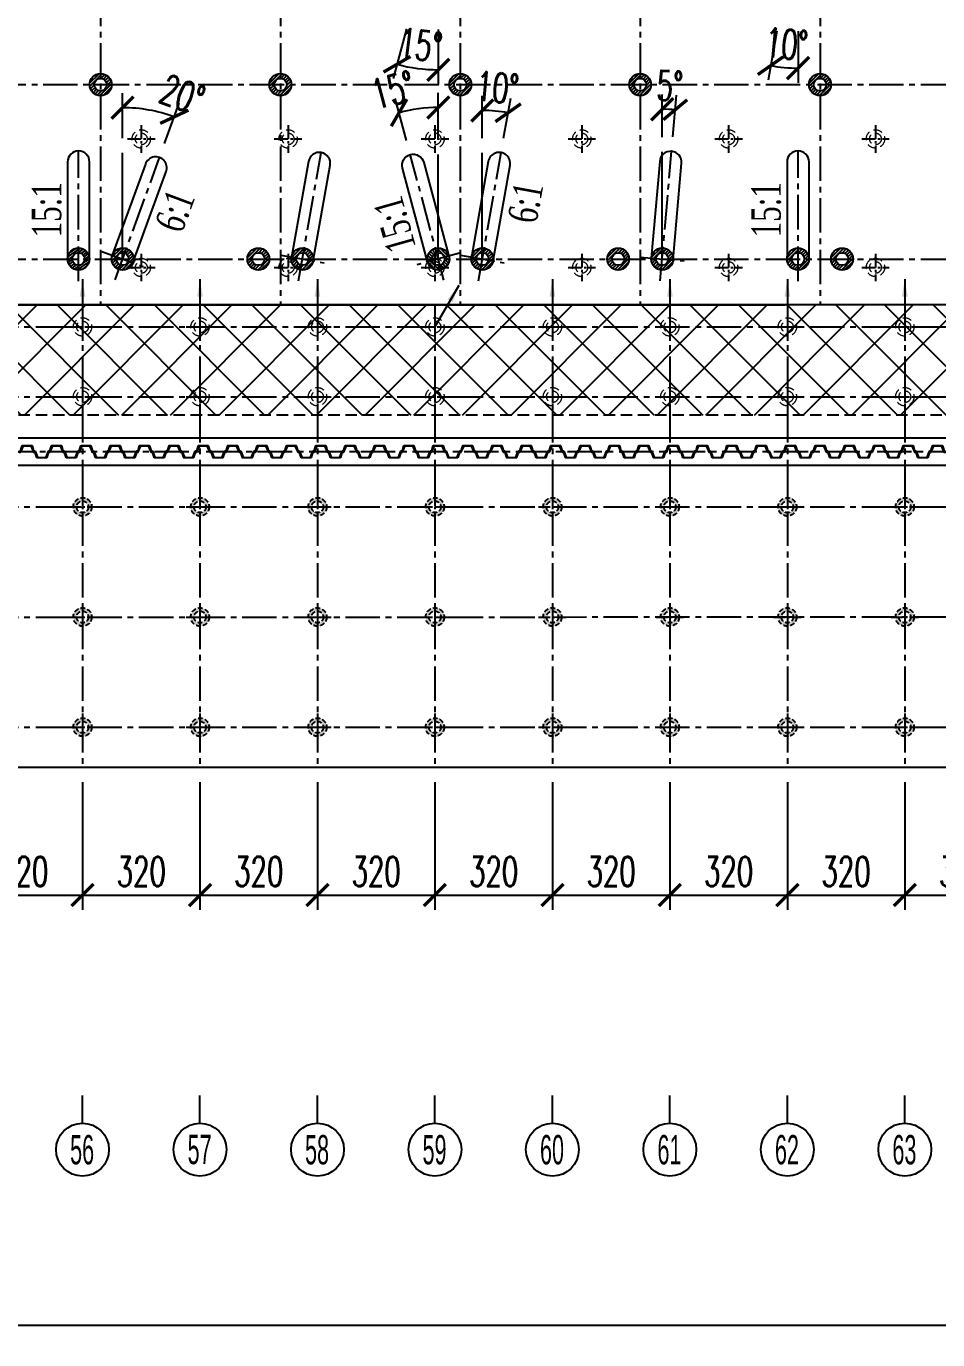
# Model space of a CAD drawing. Extents: x -64479 to 90650, y -38385 to 38270.
# Drawn here: x -33136 to -30653, y 8409 to 11987 of the extents above; entities that cross this region are included whole.
import ezdxf
from ezdxf.enums import TextEntityAlignment as Align

# ---------------------------------------------------------------- set-up
doc = ezdxf.new("R2010")
doc.units = 0
doc.header["$MEASUREMENT"] = 0
for name, pattern in [('CENTER', [2, 1.25, -0.25, 0.25, -0.25]), ('CENTER2', [1.125, 0.75, -0.125, 0.125, -0.125]), ('HIDDEN', [0.375, 0.25, -0.125])]:
    doc.linetypes.add(name, pattern=pattern)
doc.layers.get('0').update_dxf_attribs({"linetype": 'CONTINUOUS'})
for name, color, linetype in [('BORDER', 2, 'CONTINUOUS'), ('CENTER', 9, 'CENTER2'), ('Coc', 2, 'CONTINUOUS'), ('Cochh', 7, 'CONTINUOUS'), ('Cu', 230, 'CONTINUOUS'), ('Dam', 4, 'CONTINUOUS'), ('DIMENSION', 4, 'CONTINUOUS'), ('HATCH', 7, 'CONTINUOUS'), ('Net vang', 2, 'CONTINUOUS'), ('PILE-D600', 20, 'CONTINUOUS'), ('STEEL', 1, 'CONTINUOUS'), ('TEXT', 3, 'CONTINUOUS')]:
    doc.layers.add(name, color=color, linetype=linetype)
doc.layers.add('KHUAT', color=235, linetype='HIDDEN', lineweight=18)
doc.styles.add('DIM', font='romans.shx', dxfattribs={"width": 0.65})
doc.styles.get("Standard").update_dxf_attribs({"font": 'vn_vni.shx', "width": 0.9})
doc.styles.add('THUONG', font='vntimeh.shx')
doc.dimstyles.new('1-400', dxfattribs={"dimscale": 400, "dimtxt": 0.22, "dimasz": 0.12, "dimexe": 0.1, "dimexo": 0.1, "dimgap": 0.08, "dimtad": 1, "dimdec": 0, "dimzin": 0, "dimdsep": 46, "dimtxsty": 'DIM', "dimblk": 'ARCHTICK', "dimcen": 0.15, "dimdle": 0.1, "dimclrd": 4, "dimclre": 7, "dimclrt": 2, "dimaunit": 1, "dimadec": 0, "dimazin": 0, "dimtfac": 1, "dimtdec": 0, "dimtix": 1, "dimtmove": 1, "dimatfit": 3, "dimfxl": 1, "dimtolj": 1, "dimtzin": 0, "dimarcsym": 0})
doc.dimstyles.new('400.Ph', dxfattribs={"dimscale": 400, "dimtxt": 0.2, "dimasz": 0.15, "dimexe": 0.1, "dimexo": 0.1, "dimgap": 0.06, "dimtad": 1, "dimdec": 0, "dimzin": 0, "dimdsep": 46, "dimtxsty": 'DIM', "dimblk": 'ARCHTICK', "dimcen": 0.15, "dimdle": 0.1, "dimclrd": 256, "dimclre": 7, "dimclrt": 6, "dimadec": 0, "dimazin": 0, "dimtfac": 1, "dimtdec": 0, "dimtix": 1, "dimtmove": 0, "dimatfit": 3, "dimldrblk": 'ARCHTICK', "dimfxl": 1, "dimtolj": 1, "dimtzin": 0, "dimarcsym": 0})

# ---------------------------------------------------------------- blocks, each defined once
blk = doc.blocks.new('CocD500_HH')
at = {"layer": 'CENTER', "ltscale": 50}
for p, q in [((0, 37.5), (0, -37.5)), ((-37.5, 0), (37.5, 0))]:
    blk.add_line(p, q, dxfattribs=at)
at = {"layer": 'KHUAT', "ltscale": 100}
for radius in [25, 16]:
    blk.add_circle((0, 0), radius, dxfattribs=at)
blk = doc.blocks.new('cocD500')
at = {"layer": 'HATCH'}
blk.add_blockref('CocD500_HH', (0, 0), dxfattribs=at)
blk = doc.blocks.new('_ArchTick')
at = {"color": 0, "linetype": 'ByBlock', "const_width": 0.15}
blk.add_lwpolyline([(-0.5, -0.5), (0.5, 0.5)], dxfattribs=at)
blk = doc.blocks.new('cocbs')
at = {"layer": 'Coc'}
h = blk.add_hatch(color=256, dxfattribs=at)
h.paths.add_polyline_path([(-46596.3, 9805.7), (-46596.3, 9796.7, -0.414214), (-46580.3, 9780.7), (-46571.3, 9780.7, 0.414214)])
h.paths.add_polyline_path([(-46571.3, 9780.7), (-46580.3, 9780.7, -0.414214), (-46596.3, 9764.7), (-46596.3, 9755.7, 0.414214)])
h.paths.add_polyline_path([(-46612.3, 9780.7), (-46621.3, 9780.7, 0.414214), (-46596.3, 9755.7), (-46596.3, 9764.7, -0.414214)])
h.paths.add_polyline_path([(-46596.3, 9796.7), (-46596.3, 9805.7, 0.414214), (-46621.3, 9780.7), (-46612.3, 9780.7, -0.414214)])
at = {"layer": 'Coc', "color": 8, "linetype": 'HIDDEN', "ltscale": 50}
for radius in [25, 16]:
    blk.add_circle((-46596.3, 9780.7), radius, dxfattribs=at)
at = {"layer": 'Cochh', "linetype": 'CENTER', "ltscale": 25}
for p, q in [((-46596.3, 9818.2), (-46596.3, 9743.2)), ((-46633.8, 9780.7), (-46558.8, 9780.7))]:
    blk.add_line(p, q, dxfattribs=at)
blk = doc.blocks.new('*D32')
at = {"layer": 'DIMENSION', "color": 7, "lineweight": -2}
for p, q in [((-33673.1, 9927.7), (-33673.1, 8409.5)), ((-27173.1, 9927.7), (-27173.1, 8409.5))]:
    blk.add_line(p, q, dxfattribs=at)
at = {"layer": 'DIMENSION', "lineweight": -2}
blk.add_line((-33713.1, 8449.5), (-27133.1, 8449.5), dxfattribs=at)
at = {"layer": 'DIMENSION', "lineweight": -2, "xscale": 60, "yscale": 60, "zscale": 60, "rotation": 180}
blk.add_blockref('_ArchTick', (-33673.1, 8449.5), dxfattribs=at)
at = {"layer": 'DIMENSION', "lineweight": -2, "xscale": 60, "yscale": 60, "zscale": 60}
blk.add_blockref('_ArchTick', (-27173.1, 8449.5), dxfattribs=at)
at = {"layer": 'DIMENSION', "color": 6, "insert": (-30423.1, 8513.5), "char_height": 80, "attachment_point": 5, "style": 'DIM'}
blk.add_mtext('\\A1;6500', dxfattribs=at)
blk = doc.blocks.new('*D133')
at = {"layer": 'DIMENSION', "color": 7, "lineweight": -2}
for p, q in [((-33303.1, 9927.7), (-33303.1, 9580.6)), ((-32983.1, 9927.7), (-32983.1, 9580.6))]:
    blk.add_line(p, q, dxfattribs=at)
at = {"layer": 'DIMENSION', "lineweight": -2}
blk.add_line((-33343.1, 9620.6), (-32943.1, 9620.6), dxfattribs=at)
at = {"layer": 'DIMENSION', "lineweight": -2, "xscale": 60, "yscale": 60, "zscale": 60, "rotation": 180}
blk.add_blockref('_ArchTick', (-33303.1, 9620.6), dxfattribs=at)
at = {"layer": 'DIMENSION', "lineweight": -2, "xscale": 60, "yscale": 60, "zscale": 60}
blk.add_blockref('_ArchTick', (-32983.1, 9620.6), dxfattribs=at)
at = {"layer": 'DIMENSION', "color": 6, "insert": (-33143.1, 9684.6), "char_height": 80, "attachment_point": 5, "style": 'DIM'}
blk.add_mtext('\\A1;320', dxfattribs=at)
blk = doc.blocks.new('*D134')
at = {"layer": 'DIMENSION', "color": 7, "lineweight": -2}
for p, q in [((-32983.1, 9927.7), (-32983.1, 9580.6)), ((-32663.1, 9927.7), (-32663.1, 9580.6))]:
    blk.add_line(p, q, dxfattribs=at)
at = {"layer": 'DIMENSION', "lineweight": -2}
blk.add_line((-33023.1, 9620.6), (-32623.1, 9620.6), dxfattribs=at)
at = {"layer": 'DIMENSION', "lineweight": -2, "xscale": 60, "yscale": 60, "zscale": 60, "rotation": 180}
blk.add_blockref('_ArchTick', (-32983.1, 9620.6), dxfattribs=at)
at = {"layer": 'DIMENSION', "lineweight": -2, "xscale": 60, "yscale": 60, "zscale": 60}
blk.add_blockref('_ArchTick', (-32663.1, 9620.6), dxfattribs=at)
at = {"layer": 'DIMENSION', "color": 6, "insert": (-32823.1, 9684.6), "char_height": 80, "attachment_point": 5, "style": 'DIM'}
blk.add_mtext('\\A1;320', dxfattribs=at)
blk = doc.blocks.new('*D135')
at = {"layer": 'DIMENSION', "color": 7, "lineweight": -2}
for p, q in [((-32663.1, 9927.7), (-32663.1, 9580.6)), ((-32343.1, 9927.7), (-32343.1, 9580.6))]:
    blk.add_line(p, q, dxfattribs=at)
at = {"layer": 'DIMENSION', "lineweight": -2}
blk.add_line((-32703.1, 9620.6), (-32303.1, 9620.6), dxfattribs=at)
at = {"layer": 'DIMENSION', "lineweight": -2, "xscale": 60, "yscale": 60, "zscale": 60, "rotation": 180}
blk.add_blockref('_ArchTick', (-32663.1, 9620.6), dxfattribs=at)
at = {"layer": 'DIMENSION', "lineweight": -2, "xscale": 60, "yscale": 60, "zscale": 60}
blk.add_blockref('_ArchTick', (-32343.1, 9620.6), dxfattribs=at)
at = {"layer": 'DIMENSION', "color": 6, "insert": (-32503.1, 9684.6), "char_height": 80, "attachment_point": 5, "style": 'DIM'}
blk.add_mtext('\\A1;320', dxfattribs=at)
blk = doc.blocks.new('*D136')
at = {"layer": 'DIMENSION', "color": 7, "lineweight": -2}
for p, q in [((-32343.1, 9927.7), (-32343.1, 9580.6)), ((-32023.1, 9927.7), (-32023.1, 9580.6))]:
    blk.add_line(p, q, dxfattribs=at)
at = {"layer": 'DIMENSION', "lineweight": -2}
blk.add_line((-32383.1, 9620.6), (-31983.1, 9620.6), dxfattribs=at)
at = {"layer": 'DIMENSION', "lineweight": -2, "xscale": 60, "yscale": 60, "zscale": 60, "rotation": 180}
blk.add_blockref('_ArchTick', (-32343.1, 9620.6), dxfattribs=at)
at = {"layer": 'DIMENSION', "lineweight": -2, "xscale": 60, "yscale": 60, "zscale": 60}
blk.add_blockref('_ArchTick', (-32023.1, 9620.6), dxfattribs=at)
at = {"layer": 'DIMENSION', "color": 6, "insert": (-32183.1, 9684.6), "char_height": 80, "attachment_point": 5, "style": 'DIM'}
blk.add_mtext('\\A1;320', dxfattribs=at)
blk = doc.blocks.new('*D137')
at = {"layer": 'DIMENSION', "color": 7, "lineweight": -2}
for p, q in [((-32023.1, 9927.7), (-32023.1, 9580.6)), ((-31703.1, 9927.7), (-31703.1, 9580.6))]:
    blk.add_line(p, q, dxfattribs=at)
at = {"layer": 'DIMENSION', "lineweight": -2}
blk.add_line((-32063.1, 9620.6), (-31663.1, 9620.6), dxfattribs=at)
at = {"layer": 'DIMENSION', "lineweight": -2, "xscale": 60, "yscale": 60, "zscale": 60, "rotation": 180}
blk.add_blockref('_ArchTick', (-32023.1, 9620.6), dxfattribs=at)
at = {"layer": 'DIMENSION', "lineweight": -2, "xscale": 60, "yscale": 60, "zscale": 60}
blk.add_blockref('_ArchTick', (-31703.1, 9620.6), dxfattribs=at)
at = {"layer": 'DIMENSION', "color": 6, "insert": (-31863.1, 9684.6), "char_height": 80, "attachment_point": 5, "style": 'DIM'}
blk.add_mtext('\\A1;320', dxfattribs=at)
blk = doc.blocks.new('*D138')
at = {"layer": 'DIMENSION', "color": 7, "lineweight": -2}
for p, q in [((-31703.1, 9927.7), (-31703.1, 9580.6)), ((-31383.1, 9927.7), (-31383.1, 9580.6))]:
    blk.add_line(p, q, dxfattribs=at)
at = {"layer": 'DIMENSION', "lineweight": -2}
blk.add_line((-31743.1, 9620.6), (-31343.1, 9620.6), dxfattribs=at)
at = {"layer": 'DIMENSION', "lineweight": -2, "xscale": 60, "yscale": 60, "zscale": 60, "rotation": 180}
blk.add_blockref('_ArchTick', (-31703.1, 9620.6), dxfattribs=at)
at = {"layer": 'DIMENSION', "lineweight": -2, "xscale": 60, "yscale": 60, "zscale": 60}
blk.add_blockref('_ArchTick', (-31383.1, 9620.6), dxfattribs=at)
at = {"layer": 'DIMENSION', "color": 6, "insert": (-31543.1, 9684.6), "char_height": 80, "attachment_point": 5, "style": 'DIM'}
blk.add_mtext('\\A1;320', dxfattribs=at)
blk = doc.blocks.new('*D139')
at = {"layer": 'DIMENSION', "color": 7, "lineweight": -2}
for p, q in [((-31383.1, 9927.7), (-31383.1, 9580.6)), ((-31063.1, 9927.7), (-31063.1, 9580.6))]:
    blk.add_line(p, q, dxfattribs=at)
at = {"layer": 'DIMENSION', "lineweight": -2}
blk.add_line((-31423.1, 9620.6), (-31023.1, 9620.6), dxfattribs=at)
at = {"layer": 'DIMENSION', "lineweight": -2, "xscale": 60, "yscale": 60, "zscale": 60, "rotation": 180}
blk.add_blockref('_ArchTick', (-31383.1, 9620.6), dxfattribs=at)
at = {"layer": 'DIMENSION', "lineweight": -2, "xscale": 60, "yscale": 60, "zscale": 60}
blk.add_blockref('_ArchTick', (-31063.1, 9620.6), dxfattribs=at)
at = {"layer": 'DIMENSION', "color": 6, "insert": (-31223.1, 9684.6), "char_height": 80, "attachment_point": 5, "style": 'DIM'}
blk.add_mtext('\\A1;320', dxfattribs=at)
blk = doc.blocks.new('*D140')
at = {"layer": 'DIMENSION', "color": 7, "lineweight": -2}
for p, q in [((-31063.1, 9927.7), (-31063.1, 9580.6)), ((-30743.1, 9927.7), (-30743.1, 9580.6))]:
    blk.add_line(p, q, dxfattribs=at)
at = {"layer": 'DIMENSION', "lineweight": -2}
blk.add_line((-31103.1, 9620.6), (-30703.1, 9620.6), dxfattribs=at)
at = {"layer": 'DIMENSION', "lineweight": -2, "xscale": 60, "yscale": 60, "zscale": 60, "rotation": 180}
blk.add_blockref('_ArchTick', (-31063.1, 9620.6), dxfattribs=at)
at = {"layer": 'DIMENSION', "lineweight": -2, "xscale": 60, "yscale": 60, "zscale": 60}
blk.add_blockref('_ArchTick', (-30743.1, 9620.6), dxfattribs=at)
at = {"layer": 'DIMENSION', "color": 6, "insert": (-30903.1, 9684.6), "char_height": 80, "attachment_point": 5, "style": 'DIM'}
blk.add_mtext('\\A1;320', dxfattribs=at)
blk = doc.blocks.new('*D141')
at = {"layer": 'DIMENSION', "color": 7, "lineweight": -2}
for p, q in [((-30743.1, 9927.7), (-30743.1, 9580.6)), ((-30423.1, 9927.7), (-30423.1, 9580.6))]:
    blk.add_line(p, q, dxfattribs=at)
at = {"layer": 'DIMENSION', "lineweight": -2}
blk.add_line((-30783.1, 9620.6), (-30383.1, 9620.6), dxfattribs=at)
at = {"layer": 'DIMENSION', "lineweight": -2, "xscale": 60, "yscale": 60, "zscale": 60, "rotation": 180}
blk.add_blockref('_ArchTick', (-30743.1, 9620.6), dxfattribs=at)
at = {"layer": 'DIMENSION', "lineweight": -2, "xscale": 60, "yscale": 60, "zscale": 60}
blk.add_blockref('_ArchTick', (-30423.1, 9620.6), dxfattribs=at)
at = {"layer": 'DIMENSION', "color": 6, "insert": (-30583.1, 9684.6), "char_height": 80, "attachment_point": 5, "style": 'DIM'}
blk.add_mtext('\\A1;320', dxfattribs=at)
blk = doc.blocks.new('*D586')
at = {"layer": 'DIMENSION', "color": 7, "lineweight": -2}
for p, q in [((-64767.6, 11973.3), (-64791.1, 11840)), ((-64709.5, 11973.1), (-64709.5, 11832.8))]:
    blk.add_line(p, q, dxfattribs=at)
at = {"layer": 'DIMENSION', "lineweight": -2}
blk.add_arc((-64709.5, 12302.7), 429.9, 260, 270, dxfattribs=at)
at = {"layer": 'DIMENSION', "lineweight": -2, "xscale": 60, "yscale": 60, "zscale": 60, "rotation": 170.0000000000071}
blk.add_blockref('_ArchTick', (-64784.2, 11879.3), dxfattribs=at)
at = {"layer": 'DIMENSION', "lineweight": -2, "xscale": 60, "yscale": 60, "zscale": 60}
blk.add_blockref('_ArchTick', (-64709.5, 11872.8), dxfattribs=at)
at = {"layer": 'DIMENSION', "color": 6, "insert": (-64741.4, 11938.2), "char_height": 80, "attachment_point": 5, "rotation": 355, "style": 'DIM'}
blk.add_mtext('\\A1;10°', dxfattribs=at)
blk = doc.blocks.new('*D611')
at = {"layer": 'DIMENSION', "color": 7, "lineweight": -2}
for p, q in [((-65569.5, 11682.2), (-65569.5, 11797.3)), ((-65511.5, 11682), (-65492.3, 11790.5))]:
    blk.add_line(p, q, dxfattribs=at)
at = {"layer": 'DIMENSION', "lineweight": -2}
blk.add_arc((-65569.5, 11352.7), 404.6, 80, 90, dxfattribs=at)
at = {"layer": 'DIMENSION', "lineweight": -2, "xscale": 60, "yscale": 60, "zscale": 60}
for p, rotation in [((-65569.5, 11757.3), 179.9999999999993), ((-65499.3, 11751.1), 350.000000000006)]:
    blk.add_blockref('_ArchTick', p, dxfattribs=dict(at, rotation=rotation))
at = {"layer": 'DIMENSION', "color": 6, "insert": (-65528.7, 11819.5), "char_height": 80, "attachment_point": 5, "rotation": 355, "style": 'DIM'}
blk.add_mtext('\\A1;10°', dxfattribs=at)
blk = doc.blocks.new('*D624')
at = {"layer": 'DIMENSION', "color": 7, "lineweight": -2}
for p, q in [((-65776.1, 11979.6), (-65812.3, 11844.3)), ((-65689.5, 11977.8), (-65689.5, 11828.2))]:
    blk.add_line(p, q, dxfattribs=at)
at = {"layer": 'DIMENSION', "lineweight": -2}
blk.add_arc((-65689.5, 12302.7), 434.5, 255, 270, dxfattribs=at)
at = {"layer": 'DIMENSION', "lineweight": -2, "xscale": 60, "yscale": 60, "zscale": 60, "rotation": 165.0000000000069}
blk.add_blockref('_ArchTick', (-65802, 11883), dxfattribs=at)
at = {"layer": 'DIMENSION', "lineweight": -2, "xscale": 60, "yscale": 60, "zscale": 60}
blk.add_blockref('_ArchTick', (-65689.5, 11868.2), dxfattribs=at)
at = {"layer": 'DIMENSION', "color": 6, "insert": (-65737.9, 11935.3), "char_height": 80, "attachment_point": 5, "rotation": 352.5, "style": 'DIM'}
blk.add_mtext('\\A1;15°', dxfattribs=at)
blk = doc.blocks.new('*D628')
at = {"layer": 'DIMENSION', "color": 7, "lineweight": -2}
for p, q in [((-66549.5, 11682.2), (-66549.5, 11804.8)), ((-66435.1, 11667), (-66394.9, 11777.5))]:
    blk.add_line(p, q, dxfattribs=at)
at = {"layer": 'DIMENSION', "lineweight": -2}
blk.add_arc((-66549.5, 11352.7), 412.1, 70, 90, dxfattribs=at)
at = {"layer": 'DIMENSION', "lineweight": -2, "xscale": 60, "yscale": 60, "zscale": 60}
for p, rotation in [((-66549.5, 11764.8), 180.0000000000013), ((-66408.6, 11740), 340.0000000000095)]:
    blk.add_blockref('_ArchTick', p, dxfattribs=dict(at, rotation=rotation))
at = {"layer": 'DIMENSION', "color": 6, "insert": (-66386.7, 11800.1), "char_height": 80, "attachment_point": 5, "rotation": 340, "style": 'DIM'}
blk.add_mtext('\\A1;20°', dxfattribs=at)
blk = doc.blocks.new('*D629')
at = {"layer": 'DIMENSION', "color": 7, "lineweight": -2}
for p, q in [((-65689.5, 11677.6), (-65689.5, 11805.2)), ((-65776.1, 11675.7), (-65806.7, 11789.8))]:
    blk.add_line(p, q, dxfattribs=at)
at = {"layer": 'DIMENSION', "lineweight": -2}
blk.add_arc((-65689.5, 11352.7), 412.5, 90, 105, dxfattribs=at)
at = {"layer": 'DIMENSION', "lineweight": -2, "xscale": 60, "yscale": 60, "zscale": 60}
for p, rotation in [((-65796.3, 11751.2), 194.9999999999913), ((-65689.5, 11765.2), 359.9999999999988)]:
    blk.add_blockref('_ArchTick', p, dxfattribs=dict(at, rotation=rotation))
at = {"layer": 'DIMENSION', "color": 6, "insert": (-65812.9, 11813), "char_height": 80, "attachment_point": 5, "rotation": 15, "style": 'DIM'}
blk.add_mtext('\\A1;15°', dxfattribs=at)
blk = doc.blocks.new('*D630')
at = {"layer": 'DIMENSION', "color": 7, "lineweight": -2}
for p, q in [((-65079.5, 11684.6), (-65079.5, 11800.7)), ((-65050.4, 11685.9), (-65040.5, 11799))]:
    blk.add_line(p, q, dxfattribs=at)
at = {"layer": 'DIMENSION', "lineweight": -2}
blk.add_arc((-65079.5, 11352.7), 408, 85, 90, dxfattribs=at)
at = {"layer": 'DIMENSION', "lineweight": -2, "xscale": 60, "yscale": 60, "zscale": 60}
for p, rotation in [((-65079.5, 11760.7), 180.0000000000005), ((-65044, 11759.2), 355.0000000000082)]:
    blk.add_blockref('_ArchTick', p, dxfattribs=dict(at, rotation=rotation))
at = {"layer": 'DIMENSION', "color": 6, "insert": (-65058.9, 11824.3), "char_height": 80, "attachment_point": 5, "rotation": 357.5, "style": 'DIM'}
blk.add_mtext('\\A1;5°', dxfattribs=at)
blk = doc.blocks.new('Cu thep kieu IVL')
at = {"layer": 'CENTER'}
for p, q in [((-20, 19.2), (-20, 14.8)), ((20, 19.2), (20, 14.8))]:
    blk.add_line(p, q, dxfattribs=at)
at = {"layer": 'Cu', "color": 1}
blk.add_lwpolyline([(-11.6, 2.3, 0.331206), (-10.7, 1.6), (10.7, 1.6, 0.331206), (11.6, 2.3), (18.1, 18.4, -0.331206), (19.1, 19.2), (20.3, 19.2, -0.223582), (21.5, 18.6, -0.452935), (21.1, 16.7), (20, 16.2, -0.518485), (19.2, 16.4, -0.300037), (19.7, 16.9), (20.7, 17.4, 0.427626), (20.8, 18.1, 0.215462), (20.3, 18.4), (19.5, 18.4, 0.331206), (18.7, 17.8), (13.4, 1.3, -0.331206), (11.7, 0), (-11.7, 0, -0.331206), (-13.4, 1.3), (-18.7, 17.8, 0.331206), (-19.5, 18.4), (-20.3, 18.4, 0.215462), (-20.8, 18.1, 0.427626), (-20.7, 17.4), (-19.7, 16.9, -0.300037), (-19.2, 16.4, -0.518485), (-20, 16.2), (-21.1, 16.7, -0.452935), (-21.5, 18.6, -0.223582), (-20.3, 19.2), (-19.1, 19.2, -0.331206), (-18.1, 18.4)], format="xyb", close=True, dxfattribs=at)
blk = doc.blocks.new('*U436')
at = {"layer": 'STEEL', "rotation": 180}
for p in [(520, 34), (600, 34), (680, 34), (760, 34), (840, 34), (920, 34), (1000, 34), (1080, 34), (1160, 34), (1240, 34), (1320, 34), (1400, 34), (1480, 34), (1560, 34), (1640, 34), (1720, 34), (1800, 34), (1880, 34), (1960, 34), (2040, 34), (2120, 34), (2200, 34), (2280, 34), (2360, 34), (2440, 34), (2520, 34), (2600, 34), (2680, 34), (2760, 34), (2840, 34), (2920, 34), (3000, 34)]:
    blk.add_blockref('Cu thep kieu IVL', p, dxfattribs=at)
at = {"layer": 'STEEL'}
for p in [(560, 0), (640, 0), (720, 0), (800, 0), (880, 0), (960, 0), (1040, 0), (1120, 0), (1200, 0), (1280, 0), (1360, 0), (1440, 0), (1520, 0), (1600, 0), (1680, 0), (1760, 0), (1840, 0), (1920, 0), (2000, 0), (2080, 0), (2160, 0), (2240, 0), (2320, 0), (2400, 0), (2480, 0), (2560, 0), (2640, 0), (2720, 0), (2800, 0), (2880, 0), (2960, 0)]:
    blk.add_blockref('Cu thep kieu IVL', p, dxfattribs=at)
blk = doc.blocks.new('pd3')
at = {"layer": 'HATCH'}
h = blk.add_hatch(dxfattribs=at)
h.set_pattern_fill('ANSI31', color=256, scale=50, style=0)
h.set_pattern_definition([(45, (-58540.761, -7805.5305), (-4.4194174, 4.4194174), [])])
h.paths.add_polyline_path([(-66639.5, 11827.7, 1), (-66579.5, 11827.7, 1)])
h.paths.add_polyline_path([(-66592.5, 11827.7, -1), (-66626.5, 11827.7, -1)], flags=16)
h = blk.add_hatch(dxfattribs=at)
h.set_pattern_fill('ANSI31', color=256, scale=50, style=0)
h.set_pattern_definition([(45, (-58050.761, -7805.5305), (-4.4194174, 4.4194174), [])])
h.paths.add_polyline_path([(-66149.5, 11827.7, 1), (-66089.5, 11827.7, 1)])
h.paths.add_polyline_path([(-66102.5, 11827.7, -1), (-66136.5, 11827.7, -1)], flags=16)
h = blk.add_hatch(dxfattribs=at)
h.set_pattern_fill('ANSI31', color=256, scale=50, style=0)
h.set_pattern_definition([(45, (-57560.761, -7805.5305), (-4.4194174, 4.4194174), [])])
h.paths.add_polyline_path([(-65659.5, 11827.7, 1), (-65599.5, 11827.7, 1)])
h.paths.add_polyline_path([(-65612.5, 11827.7, -1), (-65646.5, 11827.7, -1)], flags=16)
h = blk.add_hatch(dxfattribs=at)
h.set_pattern_fill('ANSI31', color=256, scale=50, style=0)
h.set_pattern_definition([(45, (-57070.761, -7805.5305), (-4.4194174, 4.4194174), [])])
h.paths.add_polyline_path([(-65169.5, 11827.7, 1), (-65109.5, 11827.7, 1)])
h.paths.add_polyline_path([(-65122.5, 11827.7, -1), (-65156.5, 11827.7, -1)], flags=16)
h = blk.add_hatch(dxfattribs=at)
h.set_pattern_fill('ANSI31', color=256, scale=50, style=0)
h.set_pattern_definition([(45, (-56580.761, -7805.5305), (-4.4194174, 4.4194174), [])])
h.paths.add_polyline_path([(-64679.5, 11827.7, 1), (-64619.5, 11827.7, 1)])
h.paths.add_polyline_path([(-64632.5, 11827.7, -1), (-64666.5, 11827.7, -1)], flags=16)
h = blk.add_hatch(dxfattribs=at)
h.set_pattern_fill('ANSI31', color=256, scale=50, angle=-10, style=0)
h.set_pattern_definition([(35, (-62132.6167, -9383.385), (-3.5848527, 5.1197003), [])])
h.paths.add_polyline_path([(-66699.1, 11357.9, 1), (-66640, 11347.5, 1)])
h.paths.add_polyline_path([(-66652.8, 11349.7, -1), (-66686.3, 11355.6, -1)], flags=16)
h = blk.add_hatch(dxfattribs=at)
h.set_pattern_fill('ANSI31', color=256, scale=50, style=0)
h.set_pattern_definition([(45, (-58480.761, -8280.5305), (-4.4194174, 4.4194174), [])])
h.paths.add_polyline_path([(-66579.5, 11352.7, 1), (-66519.5, 11352.7, 1)])
h.paths.add_polyline_path([(-66532.5, 11352.7, -1), (-66566.5, 11352.7, -1)], flags=16)
h = blk.add_hatch(dxfattribs=at)
h.set_pattern_fill('ANSI31', color=256, scale=50, style=0)
h.set_pattern_definition([(45, (-58110.761, -8280.5305), (-4.4194174, 4.4194174), [])])
h.paths.add_polyline_path([(-66209.5, 11352.7, 1), (-66149.5, 11352.7, 1)])
h.paths.add_polyline_path([(-66162.5, 11352.7, -1), (-66196.5, 11352.7, -1)], flags=16)
h = blk.add_hatch(dxfattribs=at)
h.set_pattern_fill('ANSI31', color=256, scale=50, style=0)
h.set_pattern_definition([(45, (-57990.761, -8280.5305), (-4.4194174, 4.4194174), [])])
h.paths.add_polyline_path([(-66089.5, 11352.7, 1), (-66029.5, 11352.7, 1)])
h.paths.add_polyline_path([(-66042.5, 11352.7, -1), (-66076.5, 11352.7, -1)], flags=16)
h = blk.add_hatch(dxfattribs=at)
h.set_pattern_fill('ANSI31', color=256, scale=50, style=0)
h.set_pattern_definition([(135, (-73758.301, -8280.5305), (4.4194174, 4.4194174), [])])
h.paths.add_polyline_path([(-65659.5, 11352.7, -1), (-65719.5, 11352.7, -1)])
h.paths.add_polyline_path([(-65706.5, 11352.7, 1), (-65672.5, 11352.7, 1)], flags=16)
h = blk.add_hatch(dxfattribs=at)
h.set_pattern_fill('ANSI31', color=256, scale=50, style=0)
h.set_pattern_definition([(45, (-57500.761, -8280.5305), (-4.4194174, 4.4194174), [])])
h.paths.add_polyline_path([(-65599.5, 11352.7, 1), (-65539.5, 11352.7, 1)])
h.paths.add_polyline_path([(-65552.5, 11352.7, -1), (-65586.5, 11352.7, -1)], flags=16)
h = blk.add_hatch(dxfattribs=at)
h.set_pattern_fill('ANSI31', color=256, scale=50, style=0)
h.set_pattern_definition([(45, (-57130.761, -8280.5305), (-4.4194174, 4.4194174), [])])
h.paths.add_polyline_path([(-65229.5, 11352.7, 1), (-65169.5, 11352.7, 1)])
h.paths.add_polyline_path([(-65182.5, 11352.7, -1), (-65216.5, 11352.7, -1)], flags=16)
h = blk.add_hatch(dxfattribs=at)
h.set_pattern_fill('ANSI31', color=256, scale=50, style=0)
h.set_pattern_definition([(45, (-57010.761, -8280.5305), (-4.4194174, 4.4194174), [])])
h.paths.add_polyline_path([(-65109.5, 11352.7, 1), (-65049.5, 11352.7, 1)])
h.paths.add_polyline_path([(-65062.5, 11352.7, -1), (-65096.5, 11352.7, -1)], flags=16)
h = blk.add_hatch(dxfattribs=at)
h.set_pattern_fill('ANSI31', color=256, scale=50, style=0)
h.set_pattern_definition([(45, (-56640.761, -8280.5305), (-4.4194174, 4.4194174), [])])
h.paths.add_polyline_path([(-64739.5, 11352.7, 1), (-64679.5, 11352.7, 1)])
h.paths.add_polyline_path([(-64692.5, 11352.7, -1), (-64726.5, 11352.7, -1)], flags=16)
h = blk.add_hatch(dxfattribs=at)
h.set_pattern_fill('ANSI31', color=256, scale=50, style=0)
h.set_pattern_definition([(45, (-56520.761, -8280.5305), (-4.4194174, 4.4194174), [])])
h.paths.add_polyline_path([(-64619.5, 11352.7, 1), (-64559.5, 11352.7, 1)])
h.paths.add_polyline_path([(-64572.5, 11352.7, -1), (-64606.5, 11352.7, -1)], flags=16)
at = {"layer": 'BORDER'}
blk.add_lwpolyline([(-61612.5, 13627.7), (-61612.5, 11227.7), (-69156.5, 11227.7), (-69156.5, 13627.7)], dxfattribs=at)
at = {"layer": 'CENTER', "ltscale": 125}
for p, q in [((-66609.5, 13627.7), (-66609.5, 11227.7)), ((-66119.5, 13627.7), (-66119.5, 11227.7)), ((-65629.5, 13627.7), (-65629.5, 11227.7)), ((-65139.5, 13627.7), (-65139.5, 11227.7)), ((-64649.5, 13627.7), (-64649.5, 11227.7)), ((-69156.5, 11827.7), (-61612.5, 11827.7)), ((-66669.5, 11292.7), (-66669.5, 11647.1)), ((-66570.1, 11296.3), (-66448.8, 11629.4)), ((-66069.9, 11293.6), (-66008.4, 11642.7)), ((-65674, 11294.7), (-65765.7, 11637.1)), ((-65579.9, 11293.6), (-65518.4, 11642.7)), ((-65084.8, 11292.9), (-65053.9, 11646)), ((-64709.5, 11292.7), (-64709.5, 11647.1)), ((-69156.5, 11352.7), (-61612.5, 11352.7)), ((-66605.9, 11373.2), (-66493.1, 11332.2)), ((-66118.6, 11363.1), (-66000.4, 11342.3)), ((-65631.6, 11368.2), (-65747.5, 11337.2)), ((-65628.6, 11363.1), (-65510.4, 11342.3)), ((-65139.3, 11357.9), (-65019.8, 11347.5))]:
    blk.add_line(p, q, dxfattribs=at)
at = {"layer": 'DIMENSION'}
for p, q in [((-66549.5, 11352.7), (-66549.5, 11642.2)), ((-65689.5, 11352.7), (-65689.5, 11637.6)), ((-65569.5, 11352.7), (-65569.5, 11642.2)), ((-65079.5, 11352.7), (-65079.5, 11644.6))]:
    blk.add_line(p, q, dxfattribs=at)
at = {"layer": 'PILE-D600', "linetype": 'Continuous', "ltscale": 0.7}
for points in [[(-66639.5, 11352.7), (-66639.5, 11617.1, 1), (-66699.5, 11617.1), (-66699.5, 11352.7)], [(-66521.3, 11342.4), (-66430.9, 11590.9, 1), (-66487.3, 11611.4), (-66577.7, 11363)], [(-66030, 11347.5), (-65984.1, 11607.9, 1), (-66043.2, 11618.3), (-66089.1, 11357.9)], [(-65718.5, 11344.9), (-65787, 11600.4, -1), (-65729, 11615.9), (-65660.6, 11360.5)], [(-65540, 11347.5), (-65494.1, 11607.9, 1), (-65553.2, 11618.3), (-65599.1, 11357.9)], [(-65049.6, 11350.1), (-65026.6, 11613.5, 1), (-65086.4, 11618.7), (-65109.4, 11355.3)], [(-64679.5, 11352.7), (-64679.5, 11617.1, 1), (-64739.5, 11617.1), (-64739.5, 11352.7)]]:
    blk.add_lwpolyline(points, format="xyb", dxfattribs=at)
for centre, radius in [((-66609.5, 11827.7), 30), ((-66609.5, 11827.7), 17), ((-66119.5, 11827.7), 30), ((-66119.5, 11827.7), 17), ((-65629.5, 11827.7), 30), ((-65629.5, 11827.7), 17), ((-65139.5, 11827.7), 30), ((-65139.5, 11827.7), 17), ((-64649.5, 11827.7), 30), ((-64649.5, 11827.7), 17), ((-66669.5, 11352.7), 30), ((-66549.5, 11352.7), 30), ((-66179.5, 11352.7), 30), ((-66059.5, 11352.7), 30), ((-65689.5, 11352.7), 30), ((-65569.5, 11352.7), 30), ((-65199.5, 11352.7), 30), ((-65079.5, 11352.7), 30), ((-64709.5, 11352.7), 30), ((-64589.5, 11352.7), 30), ((-66669.5, 11352.7), 17), ((-66549.5, 11352.7), 17), ((-66179.5, 11352.7), 17), ((-66059.5, 11352.7), 17), ((-65689.5, 11352.7), 17), ((-65569.5, 11352.7), 17), ((-65199.5, 11352.7), 17), ((-65079.5, 11352.7), 17), ((-64709.5, 11352.7), 17), ((-64589.5, 11352.7), 17)]:
    blk.add_circle(centre, radius, dxfattribs=at)
at = {"layer": 'TEXT', "style": 'THUONG', "width": 0.7}
for s, rotation, p in [('15:1', 90, (-66692.7, 11411.7)), ('15:1', 90, (-64732.7, 11411.7)), ('6:1', 69.5709, (-66366.2, 11410.9)), ('15:1', 105.8354, (-65726.6, 11391.4)), ('6:1', 79.5709, (-65399.1, 11441.8))]:
    blk.add_text(s, height=80, rotation=rotation, dxfattribs=at).set_placement(p, align=Align.BOTTOM_LEFT)
at = {"layer": 'DIMENSION'}
for base, line1, line2, picture, middle in [((-65765, 11874.8), ((-65689.5, 12302.7), (-65689.5, 12017.8)), ((-65674, 12360.6), (-65765.7, 12018.3)), '*D624', (-65737.9, 11935.3)), ((-64759.4, 11875.7), ((-64709.5, 12302.7), (-64709.5, 12013.1)), ((-64699.1, 12361.8), (-64760.7, 12012.7)), '*D586', (-64741.4, 11938.2)), ((-65522.6, 11754.5), ((-65579.9, 11293.6), (-65518.4, 11642.7)), ((-65569.5, 11352.7), (-65569.5, 11642.2)), '*D611', (-65528.7, 11819.5)), ((-65055.8, 11760), ((-65084.8, 11292.9), (-65053.9, 11646)), ((-65079.5, 11352.7), (-65079.5, 11644.6)), '*D630', (-65058.9, 11824.3))]:
    dim = blk.add_angular_dim_2l(base=base, line1=line1, line2=line2, dimstyle='400.Ph', dxfattribs=at)
    dim.commit()
    dim.dimension.update_dxf_attribs({"geometry": picture, "text_midpoint": middle})
for base, line1, line2, picture, middle in [((-66501.7, 11762), ((-66570.1, 11296.3), (-66448.8, 11629.4)), ((-66549.5, 11352.7), (-66549.5, 11642.2)), '*D628', (-66408.6, 11740)), ((-65725.5, 11763.6), ((-65689.5, 11352.7), (-65689.5, 11637.6)), ((-65674, 11294.7), (-65765.7, 11637.1)), '*D629', (-65796.3, 11751.2))]:
    dim = blk.add_angular_dim_2l(base=base, line1=line1, line2=line2, dimstyle='400.Ph', dxfattribs=at)
    dim.commit()
    dim.dimension.update_dxf_attribs({"geometry": picture, "text_midpoint": middle, "dimtype": 130})

msp = doc.modelspace()

# ---------------------------------------------------------------- hatches: boundary and pattern name
at = {"layer": 'Dam'}
h = msp.add_hatch(dxfattribs=at)
h.set_pattern_fill('ANSI37', color=8, scale=750, style=0)
h.set_pattern_definition([(45, (0, -11350.51), (-66.29126, 66.29126), []), (135, (0, -11350.51), (-66.29126, -66.29126), [])])
h.paths.add_polyline_path([(-22738.1, 11227.7), (-35456.2, 11227.7), (-35456.2, 10927.7), (-22738.1, 10927.7)])
h.paths.add_polyline_path([(-15077.1, 10927.7), (-15077.1, 11227.7), (-22738.1, 11227.7), (-22738.1, 10927.7)])

# ---------------------------------------------------------------- linework, layer by layer
at = {"layer": 'BORDER'}
for p, q in [((-33673.1, 11227.7), (-31069.1, 11227.7)), ((-27173.1, 11227.7), (-33673.1, 11227.7)), ((-27173.1, 9967.7), (-33673.1, 9967.7))]:
    msp.add_line(p, q, dxfattribs=at)
at = {"layer": 'CENTER', "ltscale": 125}
for p, q in [((-32983.1, 11227.7), (-32983.1, 9967.7)), ((-32663.1, 11227.7), (-32663.1, 9967.7)), ((-32343.1, 11227.7), (-32343.1, 9967.7)), ((-32023.1, 11227.7), (-32023.1, 9967.7)), ((-31703.1, 11227.7), (-31703.1, 9967.7)), ((-31383.1, 11227.7), (-31383.1, 9967.7)), ((-31063.1, 11227.7), (-31063.1, 9967.7)), ((-30743.1, 11227.7), (-30743.1, 9967.7)), ((-33673.1, 11167.7), (-27173.1, 11167.9)), ((-33673.1, 10977.7), (-27173.1, 10977.9)), ((-13006, 10827.8), (-46828.1, 10827.8)), ((-33673.1, 10677.7), (-27173.1, 10677.9)), ((-33673.1, 10377.7), (-27173.1, 10377.9)), ((-33673.1, 10077.7), (-27173.1, 10077.9))]:
    msp.add_line(p, q, dxfattribs=at)
at = {"layer": 'Dam', "ltscale": 200}
for p, q in [((-12966.9, 10865.2), (-46787.1, 10865.2)), ((-13045.1, 10790.2), (-46787.1, 10790.2))]:
    msp.add_line(p, q, dxfattribs=at)
at = {"layer": 'Net vang', "color": 4}
for p, q in [((-32983.1, 8999.1), (-32983.1, 9074.2)), ((-32663.1, 8999.1), (-32663.1, 9074.2)), ((-32343.1, 8999.1), (-32343.1, 9074.2)), ((-32023.1, 8999.1), (-32023.1, 9074.2)), ((-31703.1, 8999.1), (-31703.1, 9074.2)), ((-31383.1, 8999.1), (-31383.1, 9074.2)), ((-31063.1, 8999.1), (-31063.1, 9074.2)), ((-30743.1, 8999.1), (-30743.1, 9074.2))]:
    msp.add_line(p, q, dxfattribs=at)
for centre in [(-32983.1, 8927.1), (-32663.1, 8927.1), (-32343.1, 8927.1), (-32023.1, 8927.1), (-31703.1, 8927.1), (-31383.1, 8927.1), (-31063.1, 8927.1), (-30743.1, 8927.1)]:
    msp.add_circle(centre, 72, dxfattribs=at)
at = {"layer": 'STEEL', "color": 1, "linetype": 'HIDDEN', "ltscale": 125}
msp.add_line((-27173.1, 10927.7), (-33673.1, 10927.7), dxfattribs=at)

# ---------------------------------------------------------------- block references
at = {"layer": 'Coc'}
for p in [(13613.2, 897), (13933.2, 897), (14253.2, 897), (14573.2, 897), (14893.2, 897), (15213.2, 897), (15533.2, 897), (15853.2, 897), (13613.2, 597), (13933.2, 597), (14253.2, 597), (14573.2, 597), (14893.2, 597), (15213.2, 597), (15533.2, 597), (15853.2, 597), (13613.2, 297), (13933.2, 297), (14253.2, 297), (14573.2, 297), (14893.2, 297), (15213.2, 297), (15533.2, 297), (15853.2, 297)]:
    msp.add_blockref('cocbs', p, dxfattribs=at)
at = {"layer": 'Cochh'}
for p in [(-32823.1, 11679.7), (-32423.1, 11679.7), (-32023.1, 11679.7), (-31623.1, 11679.7), (-31223.1, 11679.7), (-30823.1, 11679.7), (-32823.1, 11329.7), (-32423.1, 11329.7), (-32023.1, 11329.7), (-31623.1, 11329.7), (-31223.1, 11329.7), (-30823.1, 11329.7)]:
    msp.add_blockref('cocD500', p, dxfattribs=at)
at = {"layer": 'DIMENSION'}
msp.add_blockref('pd3', (33675.5, 0), dxfattribs=at)
at = {"layer": 'HATCH'}
for p in [(-32983.1, 11167.7), (-32663.1, 11167.7), (-32343.1, 11167.7), (-32023.1, 11167.7), (-31703.1, 11167.7), (-31383.1, 11167.7), (-31063.1, 11167.7), (-30743.1, 11167.7), (-32983.1, 10977.7), (-32663.1, 10977.7), (-32343.1, 10977.7), (-32023.1, 10977.7), (-31703.1, 10977.7), (-31383.1, 10977.7), (-31063.1, 10977.7), (-30743.1, 10977.7)]:
    msp.add_blockref('CocD500_HH', p, dxfattribs=at)
at = {"layer": 'STEEL'}
msp.add_blockref('*U436', (-33654.1, 10810.8), dxfattribs=at)

# ---------------------------------------------------------------- texts
at = {"layer": 'TEXT', "width": 0.55}
for s, p in [('56', (-32984.2, 8927.1)), ('57', (-32664.2, 8927.1)), ('58', (-32344.2, 8927.1)), ('59', (-32024.2, 8927.1)), ('60', (-31704.2, 8927.1)), ('61', (-31384.2, 8927.1)), ('62', (-31064.2, 8927.1)), ('63', (-30744.2, 8927.1))]:
    msp.add_text(s, height=80, dxfattribs=at).set_placement(p, align=Align.MIDDLE)

# ---------------------------------------------------------------- dimensions: what is measured, and where the dimension line sits
at = {"layer": 'DIMENSION'}
for base, p1, p2, picture, middle in [((-27173.1, 8449.5), (-33673.1, 9967.7), (-27173.1, 9967.7), '*D32', (-30423.1, 8513.5)), ((-32983.1, 9620.6), (-33303.1, 9967.7), (-32983.1, 9967.7), '*D133', (-33143.1, 9684.6)), ((-32663.1, 9620.6), (-32983.1, 9967.7), (-32663.1, 9967.7), '*D134', (-32823.1, 9684.6)), ((-32343.1, 9620.6), (-32663.1, 9967.7), (-32343.1, 9967.7), '*D135', (-32503.1, 9684.6)), ((-32023.1, 9620.6), (-32343.1, 9967.7), (-32023.1, 9967.7), '*D136', (-32183.1, 9684.6)), ((-31703.1, 9620.6), (-32023.1, 9967.7), (-31703.1, 9967.7), '*D137', (-31863.1, 9684.6)), ((-31383.1, 9620.6), (-31703.1, 9967.7), (-31383.1, 9967.7), '*D138', (-31543.1, 9684.6)), ((-31063.1, 9620.6), (-31383.1, 9967.7), (-31063.1, 9967.7), '*D139', (-31223.1, 9684.6)), ((-30743.1, 9620.6), (-31063.1, 9967.7), (-30743.1, 9967.7), '*D140', (-30903.1, 9684.6)), ((-30423.1, 9620.6), (-30743.1, 9967.7), (-30423.1, 9967.7), '*D141', (-30583.1, 9684.6))]:
    dim = msp.add_linear_dim(base=base, p1=p1, p2=p2, dimstyle='400.Ph', override={"dimtmove": 1}, dxfattribs=at)
    dim.commit()
    dim.dimension.update_dxf_attribs({"geometry": picture, "text_midpoint": middle})

# ---------------------------------------------------------------- leaders
at = {"layer": 'TEXT'}
for points in [[(-32983.1, 11298.1), (-32983.1, 11167.7)], [(-32663.1, 11298.1), (-32663.1, 11167.7)], [(-32343.1, 11298.1), (-32343.1, 11167.7)], [(-31957.9, 11280.6), (-32023.1, 11167.7)], [(-31703.1, 11298.1), (-31703.1, 11167.7)], [(-31383.1, 11298.1), (-31383.1, 11167.7)], [(-31063.1, 11298.1), (-31063.1, 11167.7)], [(-30743.1, 11298.1), (-30743.1, 11167.7)]]:
    msp.add_leader(points, dimstyle='1-400', override={"dimgap": 0.08, "dimtad": 0}, dxfattribs=at)

doc.saveas('drawing.dxf')
